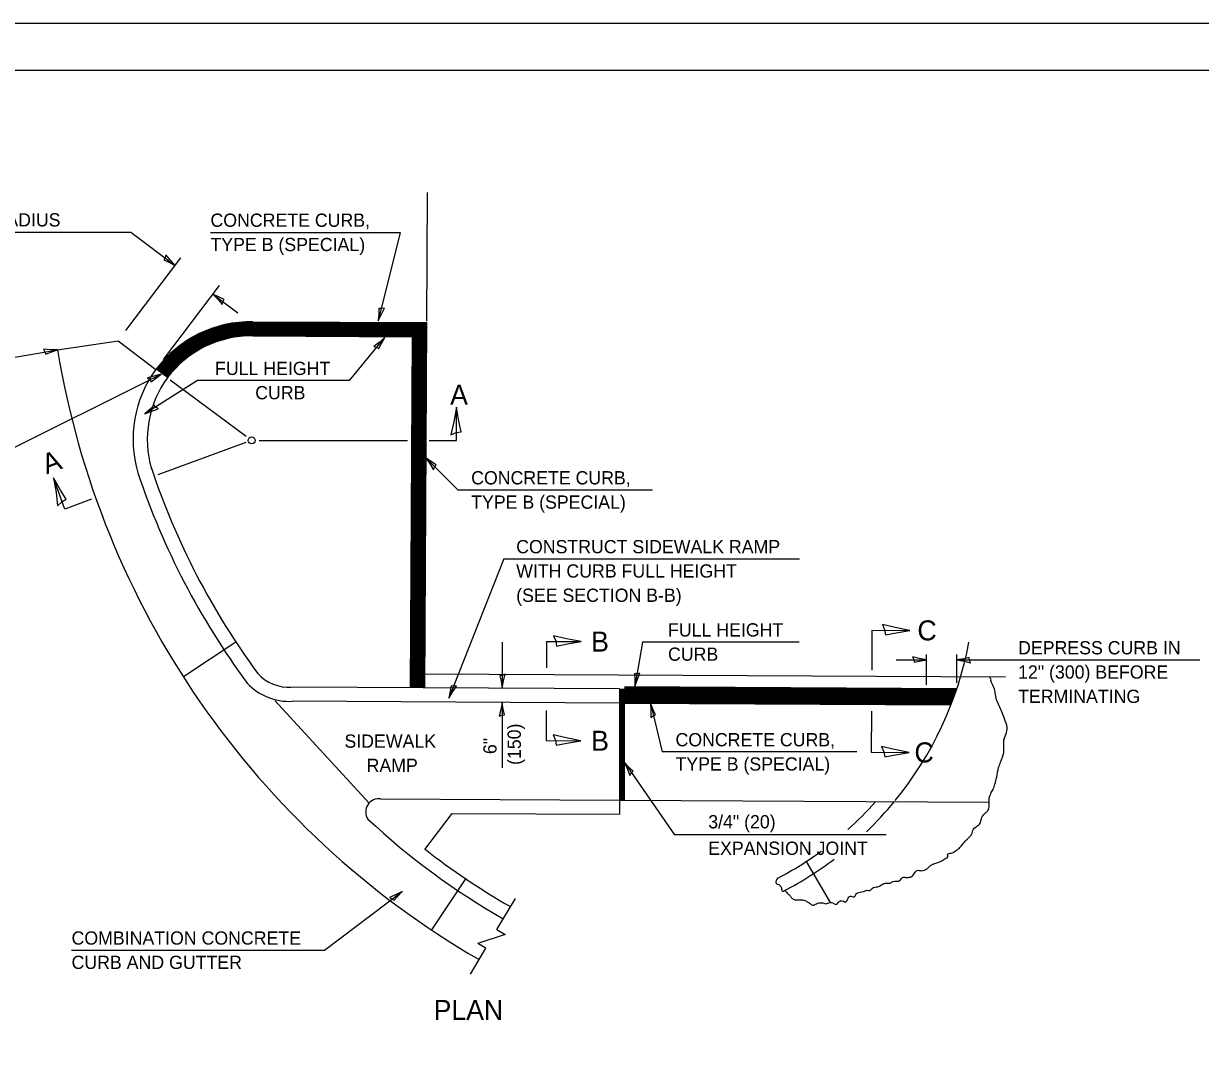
# Model space of a CAD drawing. Extents: x 99578 to 100258, y 100016 to 100456.
# Drawn here: x 99752.9 to 100005.9, y 100236.2 to 100456.2 of the extents above; entities that cross this region are included whole.
import ezdxf

# ---------------------------------------------------------------- set-up
doc = ezdxf.new("R2010")
doc.units = 0
for name, color, linetype in [('Design_PR_Face of Curb line', 7, 'Continuous'), ('Design_PR_Roadway Dimensions', 7, 'Continuous'), ('Design_PR_Roadway Notes', 7, 'Continuous'), ('Level 43', 7, 'Continuous'), ('Level 46', 7, 'Continuous'), ('Level 55', 7, 'Continuous'), ('ROW_EX ROW Line', 7, 'Continuous'), ('Sheets_50 Reference Boundary', 7, 'Continuous'), ('Sheets_General Details', 7, 'Continuous'), ('Sheets_Printer Plotting Border', 7, 'Continuous'), ('Stage_Construction Traffic Control', 7, 'Continuous')]:
    doc.layers.add(name, color=color, linetype=linetype)

msp = doc.modelspace()

# ---------------------------------------------------------------- linework, layer by layer
at = {"layer": 'Design_PR_Face of Curb line'}
for p, q in [((99802.15, 100392.11), (99839.47, 100391.91)), ((99802.15, 100392.01), (99839.47, 100391.81)), ((99802.15, 100391.91), (99839.47, 100391.71)), ((99802.15, 100391.81), (99839.47, 100391.6)), ((99802.15, 100391.7), (99839.47, 100391.5)), ((99802.15, 100391.6), (99839.47, 100391.4)), ((99802.15, 100391.5), (99839.47, 100391.3)), ((99802.15, 100391.4), (99839.46, 100391.2)), ((99802.15, 100391.3), (99839.46, 100391.09)), ((99802.15, 100391.19), (99839.46, 100390.99)), ((99802.15, 100391.09), (99839.46, 100390.89)), ((99802.15, 100390.99), (99839.46, 100390.79)), ((99839.47, 100391.91), (99839.05, 100313.34)), ((99802.14, 100390.79), (99839.46, 100390.59)), ((99802.14, 100390.68), (99839.46, 100390.48)), ((99802.14, 100390.58), (99839.46, 100390.38)), ((99802.14, 100390.48), (99839.46, 100390.28)), ((99802.14, 100390.38), (99839.46, 100390.18)), ((99802.14, 100390.28), (99839.46, 100390.08)), ((99802.14, 100390.18), (99839.46, 100389.98)), ((99802.14, 100390.08), (99839.46, 100389.88)), ((99802.14, 100389.97), (99839.46, 100389.77)), ((99802.14, 100389.87), (99839.46, 100389.67)), ((99802.14, 100389.77), (99839.46, 100389.57)), ((99802.14, 100389.67), (99839.46, 100389.47)), ((99802.14, 100389.57), (99839.46, 100389.37)), ((99802.14, 100389.46), (99839.46, 100389.26)), ((99802.14, 100389.36), (99839.45, 100389.16)), ((99802.14, 100389.26), (99839.45, 100389.06)), ((99802.14, 100389.16), (99839.45, 100388.96)), ((99802.14, 100389.06), (99836.4, 100388.87)), ((99802.14, 100389.06), (99839.45, 100388.86)), ((99802.15, 100390.89), (99839.46, 100390.69)), ((99836.4, 100388.87), (99835.99, 100313.36)), ((99836.5, 100388.87), (99836.1, 100313.36)), ((99836.6, 100388.87), (99836.2, 100313.36)), ((99836.71, 100388.87), (99836.3, 100313.36)), ((99836.81, 100388.87), (99836.4, 100313.36)), ((99836.91, 100388.87), (99836.5, 100313.35)), ((99837.01, 100388.87), (99836.61, 100313.35)), ((99837.11, 100388.87), (99836.71, 100313.35)), ((99837.21, 100388.87), (99836.81, 100313.35)), ((99837.32, 100388.87), (99836.91, 100313.35)), ((99837.42, 100388.87), (99837.01, 100313.35)), ((99837.52, 100388.87), (99837.11, 100313.35)), ((99837.62, 100388.87), (99837.22, 100313.35)), ((99837.72, 100388.86), (99837.32, 100313.35)), ((99837.82, 100388.86), (99837.42, 100313.35)), ((99837.92, 100388.86), (99837.52, 100313.35)), ((99838.03, 100388.86), (99837.62, 100313.35)), ((99838.13, 100388.86), (99837.73, 100313.35)), ((99838.23, 100388.86), (99837.82, 100313.35)), ((99838.33, 100388.86), (99837.93, 100313.35)), ((99838.43, 100388.86), (99838.03, 100313.35)), ((99838.54, 100388.86), (99838.13, 100313.35)), ((99838.64, 100388.86), (99838.23, 100313.35)), ((99838.74, 100388.86), (99838.33, 100313.35)), ((99838.84, 100388.86), (99838.44, 100313.35)), ((99838.94, 100388.86), (99838.54, 100313.35)), ((99839.05, 100388.86), (99838.64, 100313.34)), ((99839.15, 100388.86), (99838.74, 100313.34)), ((99839.25, 100388.86), (99838.84, 100313.34)), ((99839.35, 100388.86), (99838.95, 100313.34)), ((99760.17, 100386.05), (99773.17, 100388.02)), ((99773.17, 100388.02), (99781.32, 100381.86)), ((99798.52, 100323.19), (99787.22, 100315.75)), ((99880.99, 100313.12), (99810.63, 100313.5)), ((99880.99, 100313.12), (99953.36, 100312.73)), ((99880.99, 100313.12), (99880.99, 100286.16)), ((99882.04, 100313.62), (99953.53, 100313.24)), ((99882.04, 100313.52), (99953.5, 100313.14)), ((99882.04, 100313.42), (99953.47, 100313.04)), ((99882.04, 100313.32), (99953.43, 100312.94)), ((99882.04, 100313.22), (99953.4, 100312.84)), ((99882.04, 100313.12), (99953.26, 100312.73)), ((99882.04, 100313.01), (99953.32, 100312.63)), ((99882.04, 100312.91), (99953.29, 100312.53)), ((99882.04, 100312.81), (99953.25, 100312.43)), ((99882.04, 100312.71), (99953.22, 100312.33)), ((99882.04, 100312.61), (99953.19, 100312.23)), ((99882.04, 100312.51), (99953.15, 100312.12)), ((99827.16, 100288.58), (99806.9, 100310.67)), ((99880.97, 100310.08), (99810.6, 100310.46)), ((99882.02, 100310.88), (99952.56, 100310.5)), ((99882.02, 100310.77), (99952.52, 100310.4)), ((99882.02, 100310.67), (99952.48, 100310.3)), ((99882.02, 100310.57), (99952.45, 100310.19)), ((99882.02, 100310.47), (99952.41, 100310.09)), ((99882.02, 100310.37), (99952.37, 100309.99)), ((99882.02, 100310.27), (99952.33, 100309.89)), ((99882.02, 100310.16), (99952.3, 100309.79)), ((99882.02, 100310.06), (99952.25, 100309.69)), ((99882.03, 100312.2), (99953.04, 100311.82)), ((99882.03, 100312.1), (99953.01, 100311.72)), ((99882.03, 100312), (99952.97, 100311.61)), ((99882.03, 100311.9), (99952.93, 100311.52)), ((99882.03, 100311.79), (99952.9, 100311.42)), ((99882.03, 100311.69), (99952.86, 100311.31)), ((99882.03, 100311.59), (99952.83, 100311.21)), ((99882.03, 100311.49), (99952.79, 100311.11)), ((99882.03, 100311.39), (99952.75, 100311.01)), ((99882.03, 100311.28), (99952.72, 100310.91)), ((99882.03, 100311.18), (99952.67, 100310.8)), ((99882.03, 100311.08), (99952.64, 100310.7)), ((99882.03, 100310.98), (99952.6, 100310.6)), ((99882.04, 100312.41), (99953.11, 100312.02)), ((99882.04, 100312.3), (99953.08, 100311.92)), ((99829.69, 100289.48), (99880.99, 100289.21)), ((99880.99, 100289.21), (99960.45, 100288.78)), ((99839.17, 100278.62), (99845.01, 100286.35)), ((99845.01, 100286.35), (99880.99, 100286.16)), ((99921.11, 100276.03), (99926.26, 100267.22)), ((99847.88, 100272.32), (99840.59, 100261.29)), ((99854.64, 100261.36), (99858.61, 100268.05)), ((99856.39, 100260.33), (99850.5, 100258.39)), ((99854.64, 100261.37), (99856.39, 100260.33)), ((99848.95, 100251.77), (99852.26, 100257.35)), ((99852.25, 100257.35), (99850.5, 100258.39))]:
    msp.add_line(p, q, dxfattribs=at)
for centre, radius, start, end in [((99801.83, 100366.48), 25.63, 89.2711, 143.1425), ((99801.83, 100366.48), 25.53, 89.2711, 143.1425), ((99801.83, 100366.48), 25.43, 89.2711, 143.1425), ((99801.83, 100366.48), 25.33, 89.2711, 143.1425), ((99801.83, 100366.48), 25.22, 89.2711, 143.1425), ((99801.83, 100366.48), 25.12, 89.2711, 143.1425), ((99801.83, 100366.48), 25.02, 89.2711, 143.1425), ((99801.83, 100366.48), 24.92, 89.2711, 143.1425), ((99801.83, 100366.48), 24.82, 89.2711, 143.1425), ((99801.83, 100366.48), 24.72, 89.2711, 143.1425), ((99801.83, 100366.48), 24.61, 89.2711, 143.1425), ((99801.83, 100366.48), 24.51, 89.2711, 143.1425), ((99801.83, 100366.48), 24.41, 89.2711, 143.1425), ((99801.83, 100366.48), 24.31, 89.2711, 143.1425), ((99801.83, 100366.48), 24.21, 89.2711, 143.1425), ((99801.83, 100366.48), 24.1, 89.2711, 143.1425), ((99801.83, 100366.48), 24, 89.2711, 143.1425), ((99801.83, 100366.48), 23.9, 89.2711, 143.1425), ((99801.83, 100366.48), 23.8, 89.2711, 143.1425), ((99801.83, 100366.48), 23.7, 89.2711, 143.1425), ((99801.83, 100366.48), 23.6, 89.2711, 143.1425), ((99801.83, 100366.48), 23.49, 89.2711, 143.1425), ((99801.83, 100366.48), 23.39, 89.2711, 143.1425), ((99801.83, 100366.48), 23.29, 89.2711, 143.1425), ((99801.83, 100366.48), 23.19, 89.2711, 143.1425), ((99801.83, 100366.48), 23.09, 89.2711, 143.1425), ((99801.83, 100366.48), 22.98, 89.2711, 143.1425), ((99801.83, 100366.48), 22.88, 89.2711, 143.1425), ((99801.83, 100366.48), 22.78, 89.2711, 143.1425), ((99801.83, 100366.48), 22.68, 89.2711, 143.1425), ((99801.83, 100366.48), 22.58, 89.2711, 143.1425), ((99944.47, 100416.53), 186.8, 189.3898, 239.9074), ((99802.03, 100366.79), 25.62, 143.9756, 196.2682), ((99802.03, 100366.79), 22.56, 143.9756, 196.2682), ((99932.31, 100411.34), 160.22, 198.469, 216.3304), ((99932.31, 100411.34), 163.28, 198.469, 216.4425), ((99810, 100322.75), 9.27, 223.0839, 272.9799), ((99809.96, 100322.77), 12.32, 223.0839, 272.9799), ((99829.24, 100286.7), 2.82, 80.832, 214.1461), ((99881.37, 100337.23), 73, 311.8728, 318.5007), ((99881.37, 100337.23), 76.05, 313.8704, 320.5469), ((99933.43, 100399.26), 156.13, 226.9786, 240.2747), ((99933.43, 100399.26), 153.08, 231.9987, 240.2747), ((99881.37, 100337.23), 73, 297.4722, 306.1062), ((99881.37, 100337.23), 76.05, 297.4722, 306.9915)]:
    msp.add_arc(centre, radius, start, end, dxfattribs=at)
for points in [[(99960.94, 100314.51), (99960.84, 100314.88), (99960.84, 100315.29), (99960.6, 100315.62), (99960.62, 100315.75)], [(99962.05, 100310.79), (99961.79, 100312.26), (99961.51, 100313.3), (99960.94, 100314.51)], [(99915.04, 100272.47), (99914.62, 100271.42), (99914.74, 100271.28), (99915.25, 100271.05), (99915.43, 100270.88), (99915.64, 100270.64), (99915.9, 100269.82), (99916.04, 100269.6), (99916.45, 100269.76), (99916.94, 100269.31), (99917.26, 100269.02), (99917.73, 100268.54), (99917.93, 100268.3), (99918.52, 100267.83), (99918.93, 100267.76), (99919.19, 100267.76), (99919.82, 100267.8), (99920.43, 100267.77), (99920.86, 100267.65), (99921.51, 100267.24), (99921.98, 100266.95), (99922.51, 100266.64), (99923.14, 100266.8), (99923.57, 100267.04), (99924.12, 100267.14), (99924.53, 100267.14), (99925.32, 100266.93), (99926.26, 100267.22), (99927.03, 100267.01), (99927.64, 100266.8), (99928.01, 100267.2), (99928.58, 100267.57), (99929.17, 100267.46), (99929.52, 100267.3), (99930.03, 100267.85), (99930.62, 100268.54), (99931.03, 100268.47), (99931.48, 100268.41), (99931.83, 100268.92), (99932.13, 100269.24), (99933.44, 100269.56), (99934.25, 100269.82), (99934.82, 100269.78), (99935.35, 100270.29), (99936.56, 100270.59), (99937.8, 100271.25), (99938.52, 100271.35), (99939.21, 100271.37), (99939.78, 100271.69), (99941.35, 100271.97), (99941.98, 100272.64), (99942.33, 100272.62), (99943.26, 100272.61), (99943.76, 100272.77), (99944.43, 100273.52), (99944.98, 100274.11), (99945.94, 100274.01), (99946.53, 100274.14), (99947.2, 100274.55), (99947.78, 100275.08), (99948.55, 100275.52), (99950.26, 100276.16), (99951.16, 100276.71), (99951.57, 100276.99), (99951.53, 100277.55), (99952.39, 100277.83), (99953.41, 100278.43), (99954.02, 100278.84), (99954.6, 100279.51), (99955.13, 100280.2), (99955.78, 100280.85), (99956.25, 100281.32), (99956.68, 100281.8), (99957.12, 100282.99), (99957.85, 100283.59), (99958.53, 100284.26), (99958.81, 100285.22), (99959.25, 100286.04), (99959.72, 100286.5), (99960.19, 100286.97), (99960.5, 100288.05), (99960.44, 100289.23), (99960.81, 100290.6), (99961.3, 100291.49), (99961.69, 100292.63), (99962.08, 100294.14), (99962.5, 100296.26), (99962.93, 100297.4), (99963.59, 100299.46), (99963.64, 100300.75), (99963.75, 100302.58), (99964.1, 100303.39), (99964.33, 100304.82), (99963.74, 100306.72), (99963.16, 100308.23), (99962.65, 100309.52), (99962.05, 100310.79)]]:
    msp.add_spline(points, degree=3, dxfattribs=at)
at = {"layer": 'Design_PR_Roadway Notes'}
for p, q in [((99793.05, 100411.32), (99833.84, 100411.32)), ((99833.84, 100411.32), (99829.13, 100392.27)), ((99822.95, 100379.45), (99830.53, 100388.7)), ((99738.54, 100382.39), (99760.17, 100386.05)), ((99741.07, 100360.19), (99782.43, 100380.81)), ((99790.25, 100379.45), (99778.94, 100372.28)), ((99784.42, 100379.59), (99800.7, 100367.49)), ((99822.95, 100379.45), (99790.25, 100379.45)), ((99845.95, 100366.58), (99845.95, 100373.71)), ((99800.63, 100366.11), (99781.75, 100359.16)), ((99803.5, 100366.58), (99835.41, 100366.58)), ((99840.1, 100366.58), (99845.95, 100366.58)), ((99846.24, 100355.92), (99839.34, 100362.8)), ((99761.77, 100351.81), (99759.3, 100358.51)), ((99846.24, 100355.92), (99888.11, 100355.92)), ((99767.47, 100353.91), (99761.77, 100351.81)), ((99856.1, 100341.11), (99844.3, 100311.17)), ((99856.1, 100341.11), (99919.66, 100341.11)), ((99935.26, 100325.76), (99935.22, 100317.15)), ((99935.26, 100325.76), (99943.43, 100325.71)), ((99865.33, 100323.35), (99865.3, 100317.67)), ((99865.33, 100323.35), (99872.75, 100323.31)), ((99885.92, 100323.21), (99884.28, 100313.68)), ((99919.59, 100323.21), (99885.92, 100323.21)), ((99946.97, 100313.98), (99946.97, 100320.56)), ((99953.53, 100314.45), (99953.53, 100320.56)), ((99940.45, 100319.38), (99946.98, 100319.38)), ((99953.51, 100319.38), (100005.74, 100319.38)), ((99887.65, 100310.03), (99890.16, 100299.59)), ((99865.25, 100308.46), (99865.21, 100302.03)), ((99935.17, 100308.32), (99935.12, 100299.52)), ((99865.21, 100302.03), (99872.66, 100301.99)), ((99882.05, 100297.32), (99892.82, 100281.72)), ((99932.01, 100299.59), (99890.16, 100299.59)), ((99935.12, 100299.52), (99943.28, 100299.48)), ((99938.34, 100281.72), (99892.82, 100281.72)), ((99817.56, 100256.94), (99834.28, 100269.57)), ((99763.18, 100256.94), (99817.56, 100256.94))]:
    msp.add_line(p, q, dxfattribs=at)
for points in [[(99830.45, 100395.01), (99829.84, 100394.91), (99829.28, 100394.95), (99829.24, 100393.78), (99829.13, 100392.27), (99829.79, 100393.74)], [(99828.17, 100386.8), (99828.76, 100386.62), (99829.25, 100386.35), (99829.79, 100387.39), (99830.53, 100388.7), (99829.31, 100387.66)], [(99757.14, 100386.17), (99757.47, 100385.64), (99757.66, 100385.12), (99758.75, 100385.55), (99760.17, 100386.05), (99758.56, 100386.07)], [(99779.49, 100380.04), (99779.97, 100379.64), (99780.29, 100379.19), (99781.21, 100379.92), (99782.43, 100380.81), (99780.88, 100380.36)], [(99781.78, 100373.35), (99781.27, 100373.7), (99780.89, 100374.11), (99780.05, 100373.29), (99778.94, 100372.28), (99780.43, 100372.89)], [(99844.71, 100367.77), (99845.85, 100368.26), (99846.95, 100368.44), (99846.47, 100370.74), (99845.95, 100373.71), (99845.38, 100370.54)], [(99841, 100360.27), (99841.23, 100360.84), (99841.55, 100361.3), (99840.57, 100361.94), (99839.34, 100362.8), (99840.26, 100361.48)], [(99760.18, 100352.51), (99761.09, 100353.36), (99762.05, 100353.91), (99760.81, 100355.9), (99759.3, 100358.51), (99759.85, 100355.34)], [(99937.5, 100326.99), (99937.97, 100325.84), (99938.15, 100324.75), (99940.45, 100325.22), (99943.43, 100325.71), (99940.26, 100326.31)], [(99866.82, 100324.58), (99867.3, 100323.44), (99867.48, 100322.34), (99869.78, 100322.81), (99872.75, 100323.31), (99869.59, 100323.9)], [(99944.01, 100320), (99944.25, 100319.43), (99944.35, 100318.88), (99945.5, 100319.12), (99946.98, 100319.38), (99945.4, 100319.66)], [(99956.48, 100318.76), (99956.24, 100319.33), (99956.14, 100319.87), (99954.99, 100319.63), (99953.51, 100319.38), (99955.09, 100319.09)], [(99885.39, 100316.5), (99884.79, 100316.36), (99884.24, 100316.36), (99884.28, 100315.19), (99884.28, 100313.68), (99884.83, 100315.2)], [(99845.96, 100313.7), (99845.35, 100313.69), (99844.8, 100313.8), (99844.6, 100312.64), (99844.3, 100311.17), (99845.15, 100312.54)], [(99887.74, 100307), (99888.23, 100307.37), (99888.74, 100307.59), (99888.24, 100308.65), (99887.65, 100310.03), (99887.74, 100308.43)], [(99866.73, 100303.26), (99867.2, 100302.12), (99867.38, 100301.02), (99869.69, 100301.49), (99872.66, 100301.99), (99869.49, 100302.58)], [(99937.35, 100300.75), (99937.83, 100299.61), (99938.01, 100298.51), (99940.31, 100298.98), (99943.28, 100299.48), (99940.12, 100300.07)], [(99883.22, 100294.52), (99883.55, 100295.05), (99883.95, 100295.43), (99883.1, 100296.24), (99882.05, 100297.32), (99882.71, 100295.85)], [(99831.54, 100268.28), (99832.08, 100267.97), (99832.48, 100267.59), (99833.25, 100268.47), (99834.28, 100269.57), (99832.85, 100268.85)]]:
    msp.add_lwpolyline(points, close=True, dxfattribs=at)
at = {"layer": 'Level 43'}
for p, q in [((99718.16, 100411.39), (99775.96, 100411.39)), ((99775.96, 100411.39), (99785.43, 100404.22)), ((99774.85, 100390.24), (99786.66, 100405.84)), ((99782.95, 100384.01), (99794.98, 100399.9)), ((99793.58, 100398.05), (99798.91, 100394.02)), ((99855.77, 100323.19), (99855.77, 100313.31)), ((99855.74, 100310.22), (99855.74, 100296.18))]:
    msp.add_line(p, q, dxfattribs=at)
for points in [[(99783.44, 100406.51), (99783.29, 100405.91), (99783.04, 100405.41), (99784.1, 100404.91), (99785.43, 100404.22), (99784.35, 100405.4)], [(99795.57, 100395.77), (99795.72, 100396.37), (99795.98, 100396.86), (99794.92, 100397.36), (99793.58, 100398.05), (99794.67, 100396.87)], [(99856.39, 100316.28), (99855.82, 100316.04), (99855.28, 100315.94), (99855.52, 100314.79), (99855.77, 100313.31), (99856.06, 100314.89)], [(99855.12, 100307.25), (99855.69, 100307.5), (99856.24, 100307.59), (99856, 100308.74), (99855.74, 100310.22), (99855.46, 100308.64)]]:
    msp.add_lwpolyline(points, close=True, dxfattribs=at)
at = {"layer": 'Level 46'}
msp.add_arc((99881.37, 100337.23), 76.05, 320.7596, 349.3348, dxfattribs=at)
at = {"layer": 'Level 55'}
msp.add_circle((99801.91, 100366.58), 0.763, dxfattribs=at)
at = {"layer": 'ROW_EX ROW Line'}
for p, q in [((99839.63, 100419.86), (99839.47, 100392.22)), ((99839.05, 100316.4), (99963.96, 100315.73))]:
    msp.add_line(p, q, dxfattribs=at)
at = {"layer": 'Sheets_50 Reference Boundary'}
msp.add_lwpolyline([(99618.07, 100446.23), (100248.07, 100446.23), (100248.07, 100046.23), (99618.07, 100046.23)], close=True, dxfattribs=at)
at = {"layer": 'Sheets_General Details'}
msp.add_line((100258.07, 100456.23), (99578.07, 100456.23), dxfattribs=at)
msp.add_lwpolyline([(99618.07, 100446.23), (100248.07, 100446.23), (100248.07, 100026.23), (99618.07, 100026.23)], close=True, dxfattribs=at)
at = {"layer": 'Sheets_Printer Plotting Border'}
msp.add_lwpolyline([(99578.07, 100016.23), (100258.07, 100016.23), (100258.07, 100456.23), (99578.07, 100456.23)], close=True, dxfattribs=at)
at = {"layer": 'Stage_Construction Traffic Control'}
for p, q in [((99881.1, 100313.12), (99881.1, 100289.21)), ((99881.19, 100313.12), (99881.19, 100289.21)), ((99881.3, 100313.12), (99881.3, 100289.21)), ((99881.4, 100313.12), (99881.4, 100289.21)), ((99881.5, 100313.12), (99881.5, 100289.21)), ((99881.6, 100313.12), (99881.6, 100289.21)), ((99881.7, 100313.12), (99881.7, 100289.21)), ((99881.81, 100313.12), (99881.81, 100289.21)), ((99881.91, 100313.12), (99881.91, 100289.21)), ((99882.01, 100313.12), (99882.01, 100289.21))]:
    msp.add_line(p, q, dxfattribs=at)

# ---------------------------------------------------------------- texts
at = {"layer": 'Design_PR_Roadway Dimensions'}
msp.add_text('24" (600) THRU RADIUS', height=2.85, dxfattribs=at).set_placement((99718.16, 100412.58))
for s, p in [('(150)', (99859.78, 100296.78)), ('6"', (99854.56, 100299.11))]:
    msp.add_text(s, height=2.85, rotation=90, dxfattribs=at).set_placement(p)
at = {"layer": 'Design_PR_Roadway Notes'}
for s, height, p in [('CONCRETE CURB,', 2.85, (99793.05, 100412.51)), ('TYPE B (SPECIAL)', 2.85, (99793.05, 100407.28)), ('FULL HEIGHT', 2.85, (99794.03, 100380.64)), ('CURB', 2.85, (99802.67, 100375.41)), ('A', 4.31, (99844.57, 100374.23)), ('CONCRETE CURB,', 2.85, (99849.1, 100357.11)), ('TYPE B (SPECIAL)', 2.85, (99849.1, 100351.88)), ('CONSTRUCT SIDEWALK RAMP', 2.85, (99858.78, 100342.3)), ('WITH CURB FULL HEIGHT', 2.85, (99858.78, 100337.07)), ('(SEE SECTION B-B)', 2.85, (99858.78, 100331.85)), ('C', 4.31, (99945.03, 100323.56)), ('B', 4.31, (99874.88, 100321.15)), ('FULL HEIGHT', 2.85, (99891.42, 100324.4)), ('DEPRESS CURB IN', 2.85, (99966.69, 100320.56)), ('CURB', 2.85, (99891.42, 100319.18)), ('12" (300) BEFORE', 2.85, (99966.69, 100315.34)), ('TERMINATING', 2.85, (99966.69, 100310.11)), ('SIDEWALK', 2.85, (99821.86, 100300.48)), ('B', 4.31, (99874.88, 100299.83)), ('CONCRETE CURB,', 2.85, (99893.03, 100300.78)), ('C', 4.31, (99944.4, 100297.32)), ('RAMP', 2.85, (99826.62, 100295.26)), ('TYPE B (SPECIAL)', 2.85, (99893.03, 100295.56)), ('3/4" (20)', 2.85, (99900.07, 100283.14)), ('EXPANSION JOINT', 2.85, (99900.07, 100277.44)), ('COMBINATION CONCRETE', 2.85, (99763.18, 100258.13)), ('CURB AND GUTTER', 2.85, (99763.18, 100252.9)), ('PLAN', 4.275, (99841.04, 100241.95))]:
    msp.add_text(s, height=height, dxfattribs=at).set_placement(p)
msp.add_text('A', height=4.31, rotation=20, dxfattribs=at).set_placement((99757.81, 100359.26))

doc.saveas('drawing.dxf')
